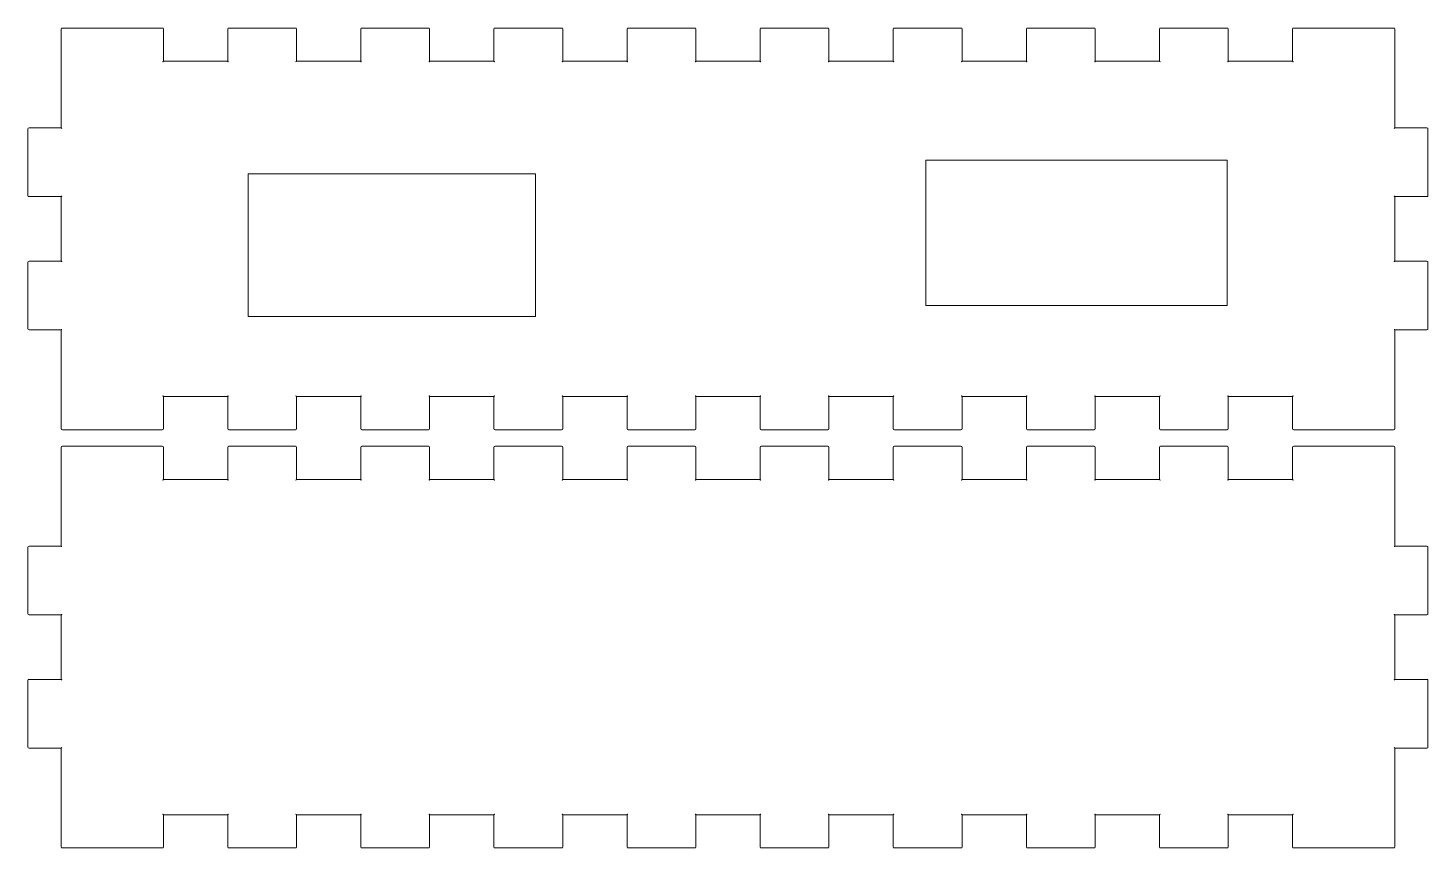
# Model space of a CAD drawing. Header units: millimetres. Extents: x -59 to 195, y -28 to 174.
# Drawn here: x 68.4 to 194.6, y -27.7 to 46.2 of the extents above; entities that cross this region are included whole.
import ezdxf

# ---------------------------------------------------------------- set-up
doc = ezdxf.new("R2010")
doc.units = ezdxf.units.MM
doc.header["$MEASUREMENT"] = 0
doc.layers.add('Layer 1', color=7, linetype='Continuous')

msp = doc.modelspace()

# ---------------------------------------------------------------- linework, layer by layer
at = {"layer": 'Layer 1', "color": 1, "lineweight": 9}
for points in [[(149.3417, 21.185), (176.4865, 21.185), (176.4865, 34.2548), (149.3417, 34.2548), (149.3417, 21.185)], [(88.2404, 20.1797), (114.1536, 20.1797), (114.1536, 33.0231), (88.2404, 33.0231), (88.2404, 20.1797)]]:
    msp.add_lwpolyline(points, close=True, dxfattribs=at)
for points in [[(71.496, 9.9787), (71.496, 9.9787), (80.496, 9.9787), (80.496, 9.9787), (80.551, 9.9787), (80.596, 10.0237), (80.596, 10.0787), (80.596, 10.0787), (80.596, 12.9787), (80.596, 12.9787), (80.596, 13.0787), (80.496, 12.9787), (80.596, 12.9787), (80.596, 12.9787), (86.396, 12.9787), (86.396, 12.9787), (86.496, 12.9787), (86.396, 13.0787), (86.396, 12.9787), (86.396, 12.9787), (86.396, 10.0787), (86.396, 10.0787), (86.396, 10.0237), (86.441, 9.9787), (86.496, 9.9787), (86.496, 9.9787), (92.496, 9.9787), (92.496, 9.9787), (92.551, 9.9787), (92.596, 10.0237), (92.596, 10.0787), (92.596, 10.0787), (92.596, 12.9787), (92.596, 12.9787), (92.596, 13.0787), (92.496, 12.9787), (92.596, 12.9787), (92.596, 12.9787), (98.396, 12.9787), (98.396, 12.9787), (98.496, 12.9787), (98.396, 13.0787), (98.396, 12.9787), (98.396, 12.9787), (98.396, 10.0787), (98.396, 10.0787), (98.396, 10.0237), (98.441, 9.9787), (98.496, 9.9787), (98.496, 9.9787), (104.496, 9.9787), (104.496, 9.9787), (104.551, 9.9787), (104.596, 10.0237), (104.596, 10.0787), (104.596, 10.0787), (104.596, 12.9787), (104.596, 12.9787), (104.596, 13.0787), (104.496, 12.9787), (104.596, 12.9787), (104.596, 12.9787), (110.396, 12.9787), (110.396, 12.9787), (110.496, 12.9787), (110.396, 13.0787), (110.396, 12.9787), (110.396, 12.9787), (110.396, 10.0787), (110.396, 10.0787), (110.396, 10.0237), (110.441, 9.9787), (110.496, 9.9787), (110.496, 9.9787), (116.496, 9.9787), (116.496, 9.9787), (116.551, 9.9787), (116.596, 10.0237), (116.596, 10.0787), (116.596, 10.0787), (116.596, 12.9787), (116.596, 12.9787), (116.596, 13.0787), (116.496, 12.9787), (116.596, 12.9787), (116.596, 12.9787), (122.396, 12.9787), (122.396, 12.9787), (122.496, 12.9787), (122.396, 13.0787), (122.396, 12.9787), (122.396, 12.9787), (122.396, 10.0787), (122.396, 10.0787), (122.396, 10.0237), (122.441, 9.9787), (122.496, 9.9787), (122.496, 9.9787), (128.496, 9.9787), (128.496, 9.9787), (128.551, 9.9787), (128.596, 10.0237), (128.596, 10.0787), (128.596, 10.0787), (128.596, 12.9787), (128.596, 12.9787), (128.596, 13.0787), (128.496, 12.9787), (128.596, 12.9787), (128.596, 12.9787), (134.396, 12.9787), (134.396, 12.9787), (134.496, 12.9787), (134.396, 13.0787), (134.396, 12.9787), (134.396, 12.9787), (134.396, 10.0787), (134.396, 10.0787), (134.396, 10.0237), (134.441, 9.9787), (134.496, 9.9787), (134.496, 9.9787), (140.496, 9.9787), (140.496, 9.9787), (140.551, 9.9787), (140.596, 10.0237), (140.596, 10.0787), (140.596, 10.0787), (140.596, 12.9787), (140.596, 12.9787), (140.596, 13.0787), (140.496, 12.9787), (140.596, 12.9787), (140.596, 12.9787), (146.396, 12.9787), (146.396, 12.9787), (146.496, 12.9787), (146.396, 13.0787), (146.396, 12.9787), (146.396, 12.9787), (146.396, 10.0787), (146.396, 10.0787), (146.396, 10.0237), (146.441, 9.9787), (146.496, 9.9787), (146.496, 9.9787), (152.496, 9.9787), (152.496, 9.9787), (152.551, 9.9787), (152.596, 10.0237), (152.596, 10.0787), (152.596, 10.0787), (152.596, 12.9787), (152.596, 12.9787), (152.596, 13.0787), (152.496, 12.9787), (152.596, 12.9787), (152.596, 12.9787), (158.396, 12.9787), (158.396, 12.9787), (158.496, 12.9787), (158.396, 13.0787), (158.396, 12.9787), (158.396, 12.9787), (158.396, 10.0787), (158.396, 10.0787), (158.396, 10.0237), (158.441, 9.9787), (158.496, 9.9787), (158.496, 9.9787), (164.496, 9.9787), (164.496, 9.9787), (164.551, 9.9787), (164.596, 10.0237), (164.596, 10.0787), (164.596, 10.0787), (164.596, 12.9787), (164.596, 12.9787), (164.596, 13.0787), (164.496, 12.9787), (164.596, 12.9787), (164.596, 12.9787), (170.396, 12.9787), (170.396, 12.9787), (170.496, 12.9787), (170.396, 13.0787), (170.396, 12.9787), (170.396, 12.9787), (170.396, 10.0787), (170.396, 10.0787), (170.396, 10.0237), (170.441, 9.9787), (170.496, 9.9787), (170.496, 9.9787), (176.496, 9.9787), (176.496, 9.9787), (176.551, 9.9787), (176.596, 10.0237), (176.596, 10.0787), (176.596, 10.0787), (176.596, 12.9787), (176.596, 12.9787), (176.596, 13.0787), (176.496, 12.9787), (176.596, 12.9787), (176.596, 12.9787), (182.396, 12.9787), (182.396, 12.9787), (182.496, 12.9787), (182.396, 13.0787), (182.396, 12.9787), (182.396, 12.9787), (182.396, 10.0787), (182.396, 10.0787), (182.396, 10.0237), (182.441, 9.9787), (182.496, 9.9787), (182.496, 9.9787), (191.496, 9.9787), (191.496, 9.9787), (191.551, 9.9787), (191.596, 10.0237), (191.596, 10.0787), (191.596, 10.0787), (191.596, 13.0787), (191.596, 13.0787), (191.596, 13.0787), (191.596, 18.9787), (191.596, 18.9787), (191.596, 19.0787), (191.496, 18.9787), (191.596, 18.9787), (191.596, 18.9787), (194.496, 18.9787), (194.496, 18.9787), (194.551, 18.9787), (194.596, 19.0237), (194.596, 19.0787), (194.596, 19.0787), (194.596, 25.0787), (194.596, 25.0787), (194.596, 25.1337), (194.551, 25.1787), (194.496, 25.1787), (194.496, 25.1787), (191.596, 25.1787), (191.596, 25.1787), (191.496, 25.1787), (191.596, 25.0787), (191.596, 25.1787), (191.596, 25.1787), (191.596, 30.9787), (191.596, 30.9787), (191.596, 31.0787), (191.496, 30.9787), (191.596, 30.9787), (191.596, 30.9787), (194.496, 30.9787), (194.496, 30.9787), (194.551, 30.9787), (194.596, 31.0237), (194.596, 31.0787), (194.596, 31.0787), (194.596, 37.0787), (194.596, 37.0787), (194.596, 37.1337), (194.551, 37.1787), (194.496, 37.1787), (194.496, 37.1787), (191.596, 37.1787), (191.596, 37.1787), (191.496, 37.1787), (191.596, 37.0787), (191.596, 37.1787), (191.596, 37.1787), (191.596, 43.0787), (191.596, 43.0787), (191.596, 43.0787), (191.596, 46.0787), (191.596, 46.0787), (191.596, 46.1337), (191.551, 46.1787), (191.496, 46.1787), (191.496, 46.1787), (182.496, 46.1787), (182.496, 46.1787), (182.441, 46.1787), (182.396, 46.1337), (182.396, 46.0787), (182.396, 46.0787), (182.396, 43.1787), (182.396, 43.1787), (182.396, 43.0787), (182.496, 43.1787), (182.396, 43.1787), (182.396, 43.1787), (176.596, 43.1787), (176.596, 43.1787), (176.496, 43.1787), (176.596, 43.0787), (176.596, 43.1787), (176.596, 43.1787), (176.596, 46.0787), (176.596, 46.0787), (176.596, 46.1337), (176.551, 46.1787), (176.496, 46.1787), (176.496, 46.1787), (170.496, 46.1787), (170.496, 46.1787), (170.441, 46.1787), (170.396, 46.1337), (170.396, 46.0787), (170.396, 46.0787), (170.396, 43.1787), (170.396, 43.1787), (170.396, 43.0787), (170.496, 43.1787), (170.396, 43.1787), (170.396, 43.1787), (164.596, 43.1787), (164.596, 43.1787), (164.496, 43.1787), (164.596, 43.0787), (164.596, 43.1787), (164.596, 43.1787), (164.596, 46.0787), (164.596, 46.0787), (164.596, 46.1337), (164.551, 46.1787), (164.496, 46.1787), (164.496, 46.1787), (158.496, 46.1787), (158.496, 46.1787), (158.441, 46.1787), (158.396, 46.1337), (158.396, 46.0787), (158.396, 46.0787), (158.396, 43.1787), (158.396, 43.1787), (158.396, 43.0787), (158.496, 43.1787), (158.396, 43.1787), (158.396, 43.1787), (152.596, 43.1787), (152.596, 43.1787), (152.496, 43.1787), (152.596, 43.0787), (152.596, 43.1787), (152.596, 43.1787), (152.596, 46.0787), (152.596, 46.0787), (152.596, 46.1337), (152.551, 46.1787), (152.496, 46.1787), (152.496, 46.1787), (146.496, 46.1787), (146.496, 46.1787), (146.441, 46.1787), (146.396, 46.1337), (146.396, 46.0787), (146.396, 46.0787), (146.396, 43.1787), (146.396, 43.1787), (146.396, 43.0787), (146.496, 43.1787), (146.396, 43.1787), (146.396, 43.1787), (140.596, 43.1787), (140.596, 43.1787), (140.496, 43.1787), (140.596, 43.0787), (140.596, 43.1787), (140.596, 43.1787), (140.596, 46.0787), (140.596, 46.0787), (140.596, 46.1337), (140.551, 46.1787), (140.496, 46.1787), (140.496, 46.1787), (134.496, 46.1787), (134.496, 46.1787), (134.441, 46.1787), (134.396, 46.1337), (134.396, 46.0787), (134.396, 46.0787), (134.396, 43.1787), (134.396, 43.1787), (134.396, 43.0787), (134.496, 43.1787), (134.396, 43.1787), (134.396, 43.1787), (128.596, 43.1787), (128.596, 43.1787), (128.496, 43.1787), (128.596, 43.0787), (128.596, 43.1787), (128.596, 43.1787), (128.596, 46.0787), (128.596, 46.0787), (128.596, 46.1337), (128.551, 46.1787), (128.496, 46.1787), (128.496, 46.1787), (122.496, 46.1787), (122.496, 46.1787), (122.441, 46.1787), (122.396, 46.1337), (122.396, 46.0787), (122.396, 46.0787), (122.396, 43.1787), (122.396, 43.1787), (122.396, 43.0787), (122.496, 43.1787), (122.396, 43.1787), (122.396, 43.1787), (116.596, 43.1787), (116.596, 43.1787), (116.496, 43.1787), (116.596, 43.0787), (116.596, 43.1787), (116.596, 43.1787), (116.596, 46.0787), (116.596, 46.0787), (116.596, 46.1337), (116.551, 46.1787), (116.496, 46.1787), (116.496, 46.1787), (110.496, 46.1787), (110.496, 46.1787), (110.441, 46.1787), (110.396, 46.1337), (110.396, 46.0787), (110.396, 46.0787), (110.396, 43.1787), (110.396, 43.1787), (110.396, 43.0787), (110.496, 43.1787), (110.396, 43.1787), (110.396, 43.1787), (104.596, 43.1787), (104.596, 43.1787), (104.496, 43.1787), (104.596, 43.0787), (104.596, 43.1787), (104.596, 43.1787), (104.596, 46.0787), (104.596, 46.0787), (104.596, 46.1337), (104.551, 46.1787), (104.496, 46.1787), (104.496, 46.1787), (98.496, 46.1787), (98.496, 46.1787), (98.441, 46.1787), (98.396, 46.1337), (98.396, 46.0787), (98.396, 46.0787), (98.396, 43.1787), (98.396, 43.1787), (98.396, 43.0787), (98.496, 43.1787), (98.396, 43.1787), (98.396, 43.1787), (92.596, 43.1787), (92.596, 43.1787), (92.496, 43.1787), (92.596, 43.0787), (92.596, 43.1787), (92.596, 43.1787), (92.596, 46.0787), (92.596, 46.0787), (92.596, 46.1337), (92.551, 46.1787), (92.496, 46.1787), (92.496, 46.1787), (86.496, 46.1787), (86.496, 46.1787), (86.441, 46.1787), (86.396, 46.1337), (86.396, 46.0787), (86.396, 46.0787), (86.396, 43.1787), (86.396, 43.1787), (86.396, 43.0787), (86.496, 43.1787), (86.396, 43.1787), (86.396, 43.1787), (80.596, 43.1787), (80.596, 43.1787), (80.496, 43.1787), (80.596, 43.0787), (80.596, 43.1787), (80.596, 43.1787), (80.596, 46.0787), (80.596, 46.0787), (80.596, 46.1337), (80.551, 46.1787), (80.496, 46.1787), (80.496, 46.1787), (71.496, 46.1787), (71.496, 46.1787), (71.441, 46.1787), (71.396, 46.1337), (71.396, 46.0787), (71.396, 46.0787), (71.396, 43.0787), (71.396, 43.0787), (71.396, 43.0787), (71.396, 37.1787), (71.396, 37.1787), (71.396, 37.0787), (71.496, 37.1787), (71.396, 37.1787), (71.396, 37.1787), (68.496, 37.1787), (68.496, 37.1787), (68.441, 37.1787), (68.396, 37.1337), (68.396, 37.0787), (68.396, 37.0787), (68.396, 31.0787), (68.396, 31.0787), (68.396, 31.0237), (68.441, 30.9787), (68.496, 30.9787), (68.496, 30.9787), (71.396, 30.9787), (71.396, 30.9787), (71.496, 30.9787), (71.396, 31.0787), (71.396, 30.9787), (71.396, 30.9787), (71.396, 25.1787), (71.396, 25.1787), (71.396, 25.0787), (71.496, 25.1787), (71.396, 25.1787), (71.396, 25.1787), (68.496, 25.1787), (68.496, 25.1787), (68.441, 25.1787), (68.396, 25.1337), (68.396, 25.0787), (68.396, 25.0787), (68.396, 19.0787), (68.396, 19.0787), (68.396, 19.0237), (68.441, 18.9787), (68.496, 18.9787), (68.496, 18.9787), (71.396, 18.9787), (71.396, 18.9787), (71.496, 18.9787), (71.396, 19.0787), (71.396, 18.9787), (71.396, 18.9787), (71.396, 13.0787), (71.396, 13.0787), (71.396, 13.0787), (71.396, 10.0787), (71.396, 10.0787), (71.396, 10.0237), (71.441, 9.9787), (71.496, 9.9787)], [(71.496, -27.7213), (71.496, -27.7213), (80.496, -27.7213), (80.496, -27.7213), (80.551, -27.7213), (80.596, -27.6763), (80.596, -27.6213), (80.596, -27.6213), (80.596, -24.7213), (80.596, -24.7213), (80.596, -24.6213), (80.496, -24.7213), (80.596, -24.7213), (80.596, -24.7213), (86.396, -24.7213), (86.396, -24.7213), (86.496, -24.7213), (86.396, -24.6213), (86.396, -24.7213), (86.396, -24.7213), (86.396, -27.6213), (86.396, -27.6213), (86.396, -27.6763), (86.441, -27.7213), (86.496, -27.7213), (86.496, -27.7213), (92.496, -27.7213), (92.496, -27.7213), (92.551, -27.7213), (92.596, -27.6763), (92.596, -27.6213), (92.596, -27.6213), (92.596, -24.7213), (92.596, -24.7213), (92.596, -24.6213), (92.496, -24.7213), (92.596, -24.7213), (92.596, -24.7213), (98.396, -24.7213), (98.396, -24.7213), (98.496, -24.7213), (98.396, -24.6213), (98.396, -24.7213), (98.396, -24.7213), (98.396, -27.6213), (98.396, -27.6213), (98.396, -27.6763), (98.441, -27.7213), (98.496, -27.7213), (98.496, -27.7213), (104.496, -27.7213), (104.496, -27.7213), (104.551, -27.7213), (104.596, -27.6763), (104.596, -27.6213), (104.596, -27.6213), (104.596, -24.7213), (104.596, -24.7213), (104.596, -24.6213), (104.496, -24.7213), (104.596, -24.7213), (104.596, -24.7213), (110.396, -24.7213), (110.396, -24.7213), (110.496, -24.7213), (110.396, -24.6213), (110.396, -24.7213), (110.396, -24.7213), (110.396, -27.6213), (110.396, -27.6213), (110.396, -27.6763), (110.441, -27.7213), (110.496, -27.7213), (110.496, -27.7213), (116.496, -27.7213), (116.496, -27.7213), (116.551, -27.7213), (116.596, -27.6763), (116.596, -27.6213), (116.596, -27.6213), (116.596, -24.7213), (116.596, -24.7213), (116.596, -24.6213), (116.496, -24.7213), (116.596, -24.7213), (116.596, -24.7213), (122.396, -24.7213), (122.396, -24.7213), (122.496, -24.7213), (122.396, -24.6213), (122.396, -24.7213), (122.396, -24.7213), (122.396, -27.6213), (122.396, -27.6213), (122.396, -27.6763), (122.441, -27.7213), (122.496, -27.7213), (122.496, -27.7213), (128.496, -27.7213), (128.496, -27.7213), (128.551, -27.7213), (128.596, -27.6763), (128.596, -27.6213), (128.596, -27.6213), (128.596, -24.7213), (128.596, -24.7213), (128.596, -24.6213), (128.496, -24.7213), (128.596, -24.7213), (128.596, -24.7213), (134.396, -24.7213), (134.396, -24.7213), (134.496, -24.7213), (134.396, -24.6213), (134.396, -24.7213), (134.396, -24.7213), (134.396, -27.6213), (134.396, -27.6213), (134.396, -27.6763), (134.441, -27.7213), (134.496, -27.7213), (134.496, -27.7213), (140.496, -27.7213), (140.496, -27.7213), (140.551, -27.7213), (140.596, -27.6763), (140.596, -27.6213), (140.596, -27.6213), (140.596, -24.7213), (140.596, -24.7213), (140.596, -24.6213), (140.496, -24.7213), (140.596, -24.7213), (140.596, -24.7213), (146.396, -24.7213), (146.396, -24.7213), (146.496, -24.7213), (146.396, -24.6213), (146.396, -24.7213), (146.396, -24.7213), (146.396, -27.6213), (146.396, -27.6213), (146.396, -27.6763), (146.441, -27.7213), (146.496, -27.7213), (146.496, -27.7213), (152.496, -27.7213), (152.496, -27.7213), (152.551, -27.7213), (152.596, -27.6763), (152.596, -27.6213), (152.596, -27.6213), (152.596, -24.7213), (152.596, -24.7213), (152.596, -24.6213), (152.496, -24.7213), (152.596, -24.7213), (152.596, -24.7213), (158.396, -24.7213), (158.396, -24.7213), (158.496, -24.7213), (158.396, -24.6213), (158.396, -24.7213), (158.396, -24.7213), (158.396, -27.6213), (158.396, -27.6213), (158.396, -27.6763), (158.441, -27.7213), (158.496, -27.7213), (158.496, -27.7213), (164.496, -27.7213), (164.496, -27.7213), (164.551, -27.7213), (164.596, -27.6763), (164.596, -27.6213), (164.596, -27.6213), (164.596, -24.7213), (164.596, -24.7213), (164.596, -24.6213), (164.496, -24.7213), (164.596, -24.7213), (164.596, -24.7213), (170.396, -24.7213), (170.396, -24.7213), (170.496, -24.7213), (170.396, -24.6213), (170.396, -24.7213), (170.396, -24.7213), (170.396, -27.6213), (170.396, -27.6213), (170.396, -27.6763), (170.441, -27.7213), (170.496, -27.7213), (170.496, -27.7213), (176.496, -27.7213), (176.496, -27.7213), (176.551, -27.7213), (176.596, -27.6763), (176.596, -27.6213), (176.596, -27.6213), (176.596, -24.7213), (176.596, -24.7213), (176.596, -24.6213), (176.496, -24.7213), (176.596, -24.7213), (176.596, -24.7213), (182.396, -24.7213), (182.396, -24.7213), (182.496, -24.7213), (182.396, -24.6213), (182.396, -24.7213), (182.396, -24.7213), (182.396, -27.6213), (182.396, -27.6213), (182.396, -27.6763), (182.441, -27.7213), (182.496, -27.7213), (182.496, -27.7213), (191.496, -27.7213), (191.496, -27.7213), (191.551, -27.7213), (191.596, -27.6763), (191.596, -27.6213), (191.596, -27.6213), (191.596, -24.6213), (191.596, -24.6213), (191.596, -24.6213), (191.596, -18.7213), (191.596, -18.7213), (191.596, -18.6213), (191.496, -18.7213), (191.596, -18.7213), (191.596, -18.7213), (194.496, -18.7213), (194.496, -18.7213), (194.551, -18.7213), (194.596, -18.6763), (194.596, -18.6213), (194.596, -18.6213), (194.596, -12.6213), (194.596, -12.6213), (194.596, -12.5663), (194.551, -12.5213), (194.496, -12.5213), (194.496, -12.5213), (191.596, -12.5213), (191.596, -12.5213), (191.496, -12.5213), (191.596, -12.6213), (191.596, -12.5213), (191.596, -12.5213), (191.596, -6.7213), (191.596, -6.7213), (191.596, -6.6213), (191.496, -6.7213), (191.596, -6.7213), (191.596, -6.7213), (194.496, -6.7213), (194.496, -6.7213), (194.551, -6.7213), (194.596, -6.6763), (194.596, -6.6213), (194.596, -6.6213), (194.596, -0.6213), (194.596, -0.6213), (194.596, -0.5663), (194.551, -0.5213), (194.496, -0.5213), (194.496, -0.5213), (191.596, -0.5213), (191.596, -0.5213), (191.496, -0.5213), (191.596, -0.6213), (191.596, -0.5213), (191.596, -0.5213), (191.596, 5.3787), (191.596, 5.3787), (191.596, 5.3787), (191.596, 8.3787), (191.596, 8.3787), (191.596, 8.4337), (191.551, 8.4787), (191.496, 8.4787), (191.496, 8.4787), (182.496, 8.4787), (182.496, 8.4787), (182.441, 8.4787), (182.396, 8.4337), (182.396, 8.3787), (182.396, 8.3787), (182.396, 5.4787), (182.396, 5.4787), (182.396, 5.3787), (182.496, 5.4787), (182.396, 5.4787), (182.396, 5.4787), (176.596, 5.4787), (176.596, 5.4787), (176.496, 5.4787), (176.596, 5.3787), (176.596, 5.4787), (176.596, 5.4787), (176.596, 8.3787), (176.596, 8.3787), (176.596, 8.4337), (176.551, 8.4787), (176.496, 8.4787), (176.496, 8.4787), (170.496, 8.4787), (170.496, 8.4787), (170.441, 8.4787), (170.396, 8.4337), (170.396, 8.3787), (170.396, 8.3787), (170.396, 5.4787), (170.396, 5.4787), (170.396, 5.3787), (170.496, 5.4787), (170.396, 5.4787), (170.396, 5.4787), (164.596, 5.4787), (164.596, 5.4787), (164.496, 5.4787), (164.596, 5.3787), (164.596, 5.4787), (164.596, 5.4787), (164.596, 8.3787), (164.596, 8.3787), (164.596, 8.4337), (164.551, 8.4787), (164.496, 8.4787), (164.496, 8.4787), (158.496, 8.4787), (158.496, 8.4787), (158.441, 8.4787), (158.396, 8.4337), (158.396, 8.3787), (158.396, 8.3787), (158.396, 5.4787), (158.396, 5.4787), (158.396, 5.3787), (158.496, 5.4787), (158.396, 5.4787), (158.396, 5.4787), (152.596, 5.4787), (152.596, 5.4787), (152.496, 5.4787), (152.596, 5.3787), (152.596, 5.4787), (152.596, 5.4787), (152.596, 8.3787), (152.596, 8.3787), (152.596, 8.4337), (152.551, 8.4787), (152.496, 8.4787), (152.496, 8.4787), (146.496, 8.4787), (146.496, 8.4787), (146.441, 8.4787), (146.396, 8.4337), (146.396, 8.3787), (146.396, 8.3787), (146.396, 5.4787), (146.396, 5.4787), (146.396, 5.3787), (146.496, 5.4787), (146.396, 5.4787), (146.396, 5.4787), (140.596, 5.4787), (140.596, 5.4787), (140.496, 5.4787), (140.596, 5.3787), (140.596, 5.4787), (140.596, 5.4787), (140.596, 8.3787), (140.596, 8.3787), (140.596, 8.4337), (140.551, 8.4787), (140.496, 8.4787), (140.496, 8.4787), (134.496, 8.4787), (134.496, 8.4787), (134.441, 8.4787), (134.396, 8.4337), (134.396, 8.3787), (134.396, 8.3787), (134.396, 5.4787), (134.396, 5.4787), (134.396, 5.3787), (134.496, 5.4787), (134.396, 5.4787), (134.396, 5.4787), (128.596, 5.4787), (128.596, 5.4787), (128.496, 5.4787), (128.596, 5.3787), (128.596, 5.4787), (128.596, 5.4787), (128.596, 8.3787), (128.596, 8.3787), (128.596, 8.4337), (128.551, 8.4787), (128.496, 8.4787), (128.496, 8.4787), (122.496, 8.4787), (122.496, 8.4787), (122.441, 8.4787), (122.396, 8.4337), (122.396, 8.3787), (122.396, 8.3787), (122.396, 5.4787), (122.396, 5.4787), (122.396, 5.3787), (122.496, 5.4787), (122.396, 5.4787), (122.396, 5.4787), (116.596, 5.4787), (116.596, 5.4787), (116.496, 5.4787), (116.596, 5.3787), (116.596, 5.4787), (116.596, 5.4787), (116.596, 8.3787), (116.596, 8.3787), (116.596, 8.4337), (116.551, 8.4787), (116.496, 8.4787), (116.496, 8.4787), (110.496, 8.4787), (110.496, 8.4787), (110.441, 8.4787), (110.396, 8.4337), (110.396, 8.3787), (110.396, 8.3787), (110.396, 5.4787), (110.396, 5.4787), (110.396, 5.3787), (110.496, 5.4787), (110.396, 5.4787), (110.396, 5.4787), (104.596, 5.4787), (104.596, 5.4787), (104.496, 5.4787), (104.596, 5.3787), (104.596, 5.4787), (104.596, 5.4787), (104.596, 8.3787), (104.596, 8.3787), (104.596, 8.4337), (104.551, 8.4787), (104.496, 8.4787), (104.496, 8.4787), (98.496, 8.4787), (98.496, 8.4787), (98.441, 8.4787), (98.396, 8.4337), (98.396, 8.3787), (98.396, 8.3787), (98.396, 5.4787), (98.396, 5.4787), (98.396, 5.3787), (98.496, 5.4787), (98.396, 5.4787), (98.396, 5.4787), (92.596, 5.4787), (92.596, 5.4787), (92.496, 5.4787), (92.596, 5.3787), (92.596, 5.4787), (92.596, 5.4787), (92.596, 8.3787), (92.596, 8.3787), (92.596, 8.4337), (92.551, 8.4787), (92.496, 8.4787), (92.496, 8.4787), (86.496, 8.4787), (86.496, 8.4787), (86.441, 8.4787), (86.396, 8.4337), (86.396, 8.3787), (86.396, 8.3787), (86.396, 5.4787), (86.396, 5.4787), (86.396, 5.3787), (86.496, 5.4787), (86.396, 5.4787), (86.396, 5.4787), (80.596, 5.4787), (80.596, 5.4787), (80.496, 5.4787), (80.596, 5.3787), (80.596, 5.4787), (80.596, 5.4787), (80.596, 8.3787), (80.596, 8.3787), (80.596, 8.4337), (80.551, 8.4787), (80.496, 8.4787), (80.496, 8.4787), (71.496, 8.4787), (71.496, 8.4787), (71.441, 8.4787), (71.396, 8.4337), (71.396, 8.3787), (71.396, 8.3787), (71.396, 5.3787), (71.396, 5.3787), (71.396, 5.3787), (71.396, -0.5213), (71.396, -0.5213), (71.396, -0.6213), (71.496, -0.5213), (71.396, -0.5213), (71.396, -0.5213), (68.496, -0.5213), (68.496, -0.5213), (68.441, -0.5213), (68.396, -0.5663), (68.396, -0.6213), (68.396, -0.6213), (68.396, -6.6213), (68.396, -6.6213), (68.396, -6.6763), (68.441, -6.7213), (68.496, -6.7213), (68.496, -6.7213), (71.396, -6.7213), (71.396, -6.7213), (71.496, -6.7213), (71.396, -6.6213), (71.396, -6.7213), (71.396, -6.7213), (71.396, -12.5213), (71.396, -12.5213), (71.396, -12.6213), (71.496, -12.5213), (71.396, -12.5213), (71.396, -12.5213), (68.496, -12.5213), (68.496, -12.5213), (68.441, -12.5213), (68.396, -12.5663), (68.396, -12.6213), (68.396, -12.6213), (68.396, -18.6213), (68.396, -18.6213), (68.396, -18.6763), (68.441, -18.7213), (68.496, -18.7213), (68.496, -18.7213), (71.396, -18.7213), (71.396, -18.7213), (71.496, -18.7213), (71.396, -18.6213), (71.396, -18.7213), (71.396, -18.7213), (71.396, -24.6213), (71.396, -24.6213), (71.396, -24.6213), (71.396, -27.6213), (71.396, -27.6213), (71.396, -27.6763), (71.441, -27.7213), (71.496, -27.7213)]]:
    msp.add_open_spline(points, degree=3, knots=[0, 0, 0, 0, 0.00531915, 0.00531915, 0.00531915, 0.0106383, 0.0106383, 0.0106383, 0.01595745, 0.01595745, 0.01595745, 0.0212766, 0.0212766, 0.0212766, 0.02659574, 0.02659574, 0.02659574, 0.03191489, 0.03191489, 0.03191489, 0.03723404, 0.03723404, 0.03723404, 0.04255319, 0.04255319, 0.04255319, 0.04787234, 0.04787234, 0.04787234, 0.05319149, 0.05319149, 0.05319149, 0.05851064, 0.05851064, 0.05851064, 0.06382979, 0.06382979, 0.06382979, 0.06914894, 0.06914894, 0.06914894, 0.07446809, 0.07446809, 0.07446809, 0.07978723, 0.07978723, 0.07978723, 0.08510638, 0.08510638, 0.08510638, 0.09042553, 0.09042553, 0.09042553, 0.09574468, 0.09574468, 0.09574468, 0.10106383, 0.10106383, 0.10106383, 0.10638298, 0.10638298, 0.10638298, 0.11170213, 0.11170213, 0.11170213, 0.11702128, 0.11702128, 0.11702128, 0.12234043, 0.12234043, 0.12234043, 0.12765957, 0.12765957, 0.12765957, 0.13297872, 0.13297872, 0.13297872, 0.13829787, 0.13829787, 0.13829787, 0.14361702, 0.14361702, 0.14361702, 0.14893617, 0.14893617, 0.14893617, 0.15425532, 0.15425532, 0.15425532, 0.15957447, 0.15957447, 0.15957447, 0.16489362, 0.16489362, 0.16489362, 0.17021277, 0.17021277, 0.17021277, 0.17553191, 0.17553191, 0.17553191, 0.18085106, 0.18085106, 0.18085106, 0.18617021, 0.18617021, 0.18617021, 0.19148936, 0.19148936, 0.19148936, 0.19680851, 0.19680851, 0.19680851, 0.20212766, 0.20212766, 0.20212766, 0.20744681, 0.20744681, 0.20744681, 0.21276596, 0.21276596, 0.21276596, 0.21808511, 0.21808511, 0.21808511, 0.22340426, 0.22340426, 0.22340426, 0.2287234, 0.2287234, 0.2287234, 0.23404255, 0.23404255, 0.23404255, 0.2393617, 0.2393617, 0.2393617, 0.24468085, 0.24468085, 0.24468085, 0.25, 0.25, 0.25, 0.25531915, 0.25531915, 0.25531915, 0.2606383, 0.2606383, 0.2606383, 0.26595745, 0.26595745, 0.26595745, 0.2712766, 0.2712766, 0.2712766, 0.27659574, 0.27659574, 0.27659574, 0.28191489, 0.28191489, 0.28191489, 0.28723404, 0.28723404, 0.28723404, 0.29255319, 0.29255319, 0.29255319, 0.29787234, 0.29787234, 0.29787234, 0.30319149, 0.30319149, 0.30319149, 0.30851064, 0.30851064, 0.30851064, 0.31382979, 0.31382979, 0.31382979, 0.31914894, 0.31914894, 0.31914894, 0.32446809, 0.32446809, 0.32446809, 0.32978723, 0.32978723, 0.32978723, 0.33510638, 0.33510638, 0.33510638, 0.34042553, 0.34042553, 0.34042553, 0.34574468, 0.34574468, 0.34574468, 0.35106383, 0.35106383, 0.35106383, 0.35638298, 0.35638298, 0.35638298, 0.36170213, 0.36170213, 0.36170213, 0.36702128, 0.36702128, 0.36702128, 0.37234043, 0.37234043, 0.37234043, 0.37765957, 0.37765957, 0.37765957, 0.38297872, 0.38297872, 0.38297872, 0.38829787, 0.38829787, 0.38829787, 0.39361702, 0.39361702, 0.39361702, 0.39893617, 0.39893617, 0.39893617, 0.40425532, 0.40425532, 0.40425532, 0.40957447, 0.40957447, 0.40957447, 0.41489362, 0.41489362, 0.41489362, 0.42021277, 0.42021277, 0.42021277, 0.42553191, 0.42553191, 0.42553191, 0.43085106, 0.43085106, 0.43085106, 0.43617021, 0.43617021, 0.43617021, 0.44148936, 0.44148936, 0.44148936, 0.44680851, 0.44680851, 0.44680851, 0.45212766, 0.45212766, 0.45212766, 0.45744681, 0.45744681, 0.45744681, 0.46276596, 0.46276596, 0.46276596, 0.46808511, 0.46808511, 0.46808511, 0.47340426, 0.47340426, 0.47340426, 0.4787234, 0.4787234, 0.4787234, 0.48404255, 0.48404255, 0.48404255, 0.4893617, 0.4893617, 0.4893617, 0.49468085, 0.49468085, 0.49468085, 0.5, 0.5, 0.5, 0.50531915, 0.50531915, 0.50531915, 0.5106383, 0.5106383, 0.5106383, 0.51595745, 0.51595745, 0.51595745, 0.5212766, 0.5212766, 0.5212766, 0.52659574, 0.52659574, 0.52659574, 0.53191489, 0.53191489, 0.53191489, 0.53723404, 0.53723404, 0.53723404, 0.54255319, 0.54255319, 0.54255319, 0.54787234, 0.54787234, 0.54787234, 0.55319149, 0.55319149, 0.55319149, 0.55851064, 0.55851064, 0.55851064, 0.56382979, 0.56382979, 0.56382979, 0.56914894, 0.56914894, 0.56914894, 0.57446809, 0.57446809, 0.57446809, 0.57978723, 0.57978723, 0.57978723, 0.58510638, 0.58510638, 0.58510638, 0.59042553, 0.59042553, 0.59042553, 0.59574468, 0.59574468, 0.59574468, 0.60106383, 0.60106383, 0.60106383, 0.60638298, 0.60638298, 0.60638298, 0.61170213, 0.61170213, 0.61170213, 0.61702128, 0.61702128, 0.61702128, 0.62234043, 0.62234043, 0.62234043, 0.62765957, 0.62765957, 0.62765957, 0.63297872, 0.63297872, 0.63297872, 0.63829787, 0.63829787, 0.63829787, 0.64361702, 0.64361702, 0.64361702, 0.64893617, 0.64893617, 0.64893617, 0.65425532, 0.65425532, 0.65425532, 0.65957447, 0.65957447, 0.65957447, 0.66489362, 0.66489362, 0.66489362, 0.67021277, 0.67021277, 0.67021277, 0.67553191, 0.67553191, 0.67553191, 0.68085106, 0.68085106, 0.68085106, 0.68617021, 0.68617021, 0.68617021, 0.69148936, 0.69148936, 0.69148936, 0.69680851, 0.69680851, 0.69680851, 0.70212766, 0.70212766, 0.70212766, 0.70744681, 0.70744681, 0.70744681, 0.71276596, 0.71276596, 0.71276596, 0.71808511, 0.71808511, 0.71808511, 0.72340426, 0.72340426, 0.72340426, 0.7287234, 0.7287234, 0.7287234, 0.73404255, 0.73404255, 0.73404255, 0.7393617, 0.7393617, 0.7393617, 0.74468085, 0.74468085, 0.74468085, 0.75, 0.75, 0.75, 0.75531915, 0.75531915, 0.75531915, 0.7606383, 0.7606383, 0.7606383, 0.76595745, 0.76595745, 0.76595745, 0.7712766, 0.7712766, 0.7712766, 0.77659574, 0.77659574, 0.77659574, 0.78191489, 0.78191489, 0.78191489, 0.78723404, 0.78723404, 0.78723404, 0.79255319, 0.79255319, 0.79255319, 0.79787234, 0.79787234, 0.79787234, 0.80319149, 0.80319149, 0.80319149, 0.80851064, 0.80851064, 0.80851064, 0.81382979, 0.81382979, 0.81382979, 0.81914894, 0.81914894, 0.81914894, 0.82446809, 0.82446809, 0.82446809, 0.82978723, 0.82978723, 0.82978723, 0.83510638, 0.83510638, 0.83510638, 0.84042553, 0.84042553, 0.84042553, 0.84574468, 0.84574468, 0.84574468, 0.85106383, 0.85106383, 0.85106383, 0.85638298, 0.85638298, 0.85638298, 0.86170213, 0.86170213, 0.86170213, 0.86702128, 0.86702128, 0.86702128, 0.87234043, 0.87234043, 0.87234043, 0.87765957, 0.87765957, 0.87765957, 0.88297872, 0.88297872, 0.88297872, 0.88829787, 0.88829787, 0.88829787, 0.89361702, 0.89361702, 0.89361702, 0.89893617, 0.89893617, 0.89893617, 0.90425532, 0.90425532, 0.90425532, 0.90957447, 0.90957447, 0.90957447, 0.91489362, 0.91489362, 0.91489362, 0.92021277, 0.92021277, 0.92021277, 0.92553191, 0.92553191, 0.92553191, 0.93085106, 0.93085106, 0.93085106, 0.93617021, 0.93617021, 0.93617021, 0.94148936, 0.94148936, 0.94148936, 0.94680851, 0.94680851, 0.94680851, 0.95212766, 0.95212766, 0.95212766, 0.95744681, 0.95744681, 0.95744681, 0.96276596, 0.96276596, 0.96276596, 0.96808511, 0.96808511, 0.96808511, 0.97340426, 0.97340426, 0.97340426, 0.9787234, 0.9787234, 0.9787234, 0.98404255, 0.98404255, 0.98404255, 0.9893617, 0.9893617, 0.9893617, 0.99468085, 0.99468085, 0.99468085, 1, 1, 1, 1], dxfattribs=at)

doc.saveas('drawing.dxf')
